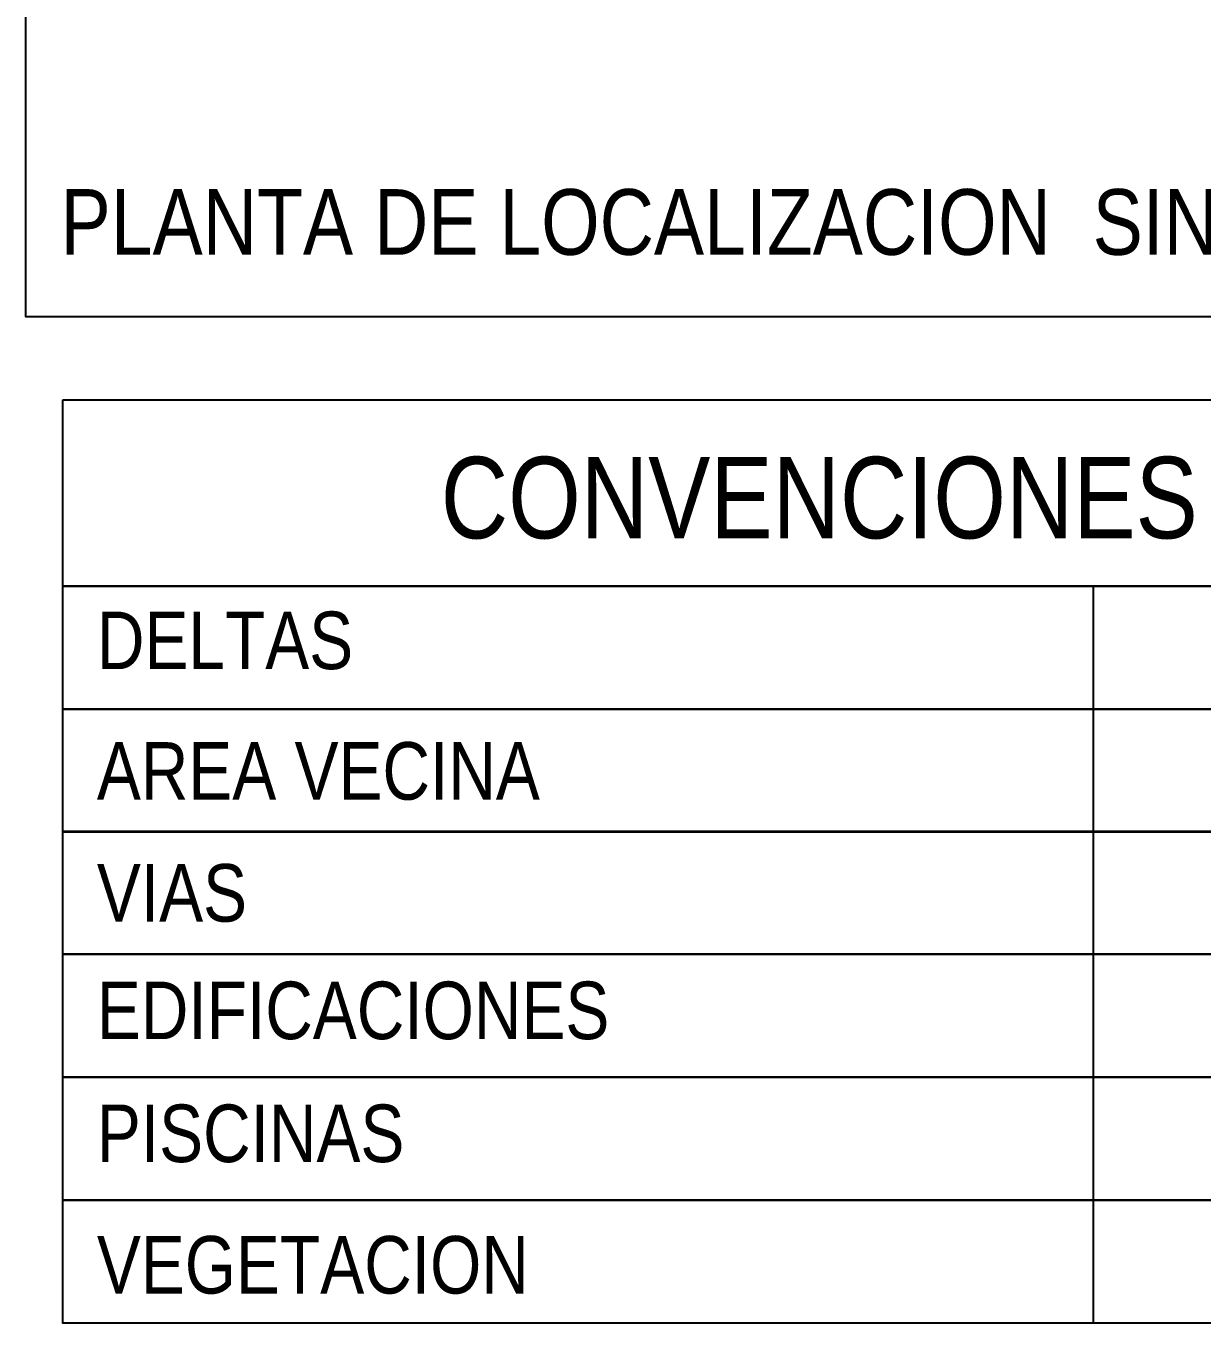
# Model space of a CAD drawing. Header units: metres. Extents: x 1097510 to 2158594, y 877039 to 1751652.
# Drawn here: x 1097795.4 to 1097825.72, y 877152.64 to 877186.07 of the extents above; entities that cross this region are included whole.
import ezdxf

# ---------------------------------------------------------------- set-up
doc = ezdxf.new("R2010")
doc.units = ezdxf.units.M
doc.layers.add('ROTULO', color=7, linetype='Continuous')
doc.styles.add('Arial Narrow', font='ARIALN.TTF', dxfattribs={"width": 0.85})

msp = doc.modelspace()

# ---------------------------------------------------------------- linework, layer by layer
at = {"layer": 'ROTULO', "color": 7}
for points in [[(1097795.401, 877227.494), (1097838.777, 877227.494), (1097838.777, 877178.57), (1097795.401, 877178.57)], [(1097796.35, 877176.434), (1097837.322, 877176.434), (1097837.322, 877171.628), (1097796.35, 877171.628)], [(1097796.35, 877171.628), (1097837.322, 877171.628), (1097837.322, 877168.458), (1097796.35, 877168.458)], [(1097796.35, 877168.458), (1097837.322, 877168.458), (1097837.322, 877165.289), (1097796.35, 877165.289)], [(1097796.35, 877165.314), (1097837.322, 877165.314), (1097837.322, 877162.145), (1097796.35, 877162.145)], [(1097796.35, 877162.145), (1097837.322, 877162.145), (1097837.322, 877158.975), (1097796.35, 877158.975)], [(1097796.35, 877158.975), (1097837.322, 877158.975), (1097837.322, 877155.806), (1097796.35, 877155.806)], [(1097796.35, 877155.806), (1097837.322, 877155.806), (1097837.322, 877152.636), (1097796.35, 877152.636)]]:
    msp.add_lwpolyline(points, close=True, dxfattribs=at)
at = {"layer": 'ROTULO', "color": 7, "flags": 128}
for points in [[(1097822.917, 877171.628), (1097822.917, 877158.975)], [(1097822.917, 877168.458), (1097822.917, 877155.806)], [(1097822.917, 877165.289), (1097822.917, 877152.636)]]:
    msp.add_lwpolyline(points, dxfattribs=at)

# ---------------------------------------------------------------- texts
at = {"layer": 'ROTULO', "color": 7, "style": 'Arial Narrow'}
for s, height, p in [('PLANTA DE LOCALIZACION  SIN ESCALA', 1.69252, (1097796.295, 877180.172)), ('CONVENCIONES', 2.10093, (1097806.096, 877172.863)), ('DELTAS', 1.483, (1097797.23, 877169.492)), ('AREA VECINA', 1.48301, (1097797.23, 877166.127)), ('VIAS', 1.483, (1097797.23, 877162.984)), ('EDIFICACIONES', 1.48301, (1097797.23, 877159.954)), ('PISCINAS', 1.483, (1097797.23, 877156.785)), ('VEGETACION', 1.483, (1097797.23, 877153.397))]:
    msp.add_text(s, height=height, dxfattribs=at).set_placement(p)

doc.saveas('drawing.dxf')
